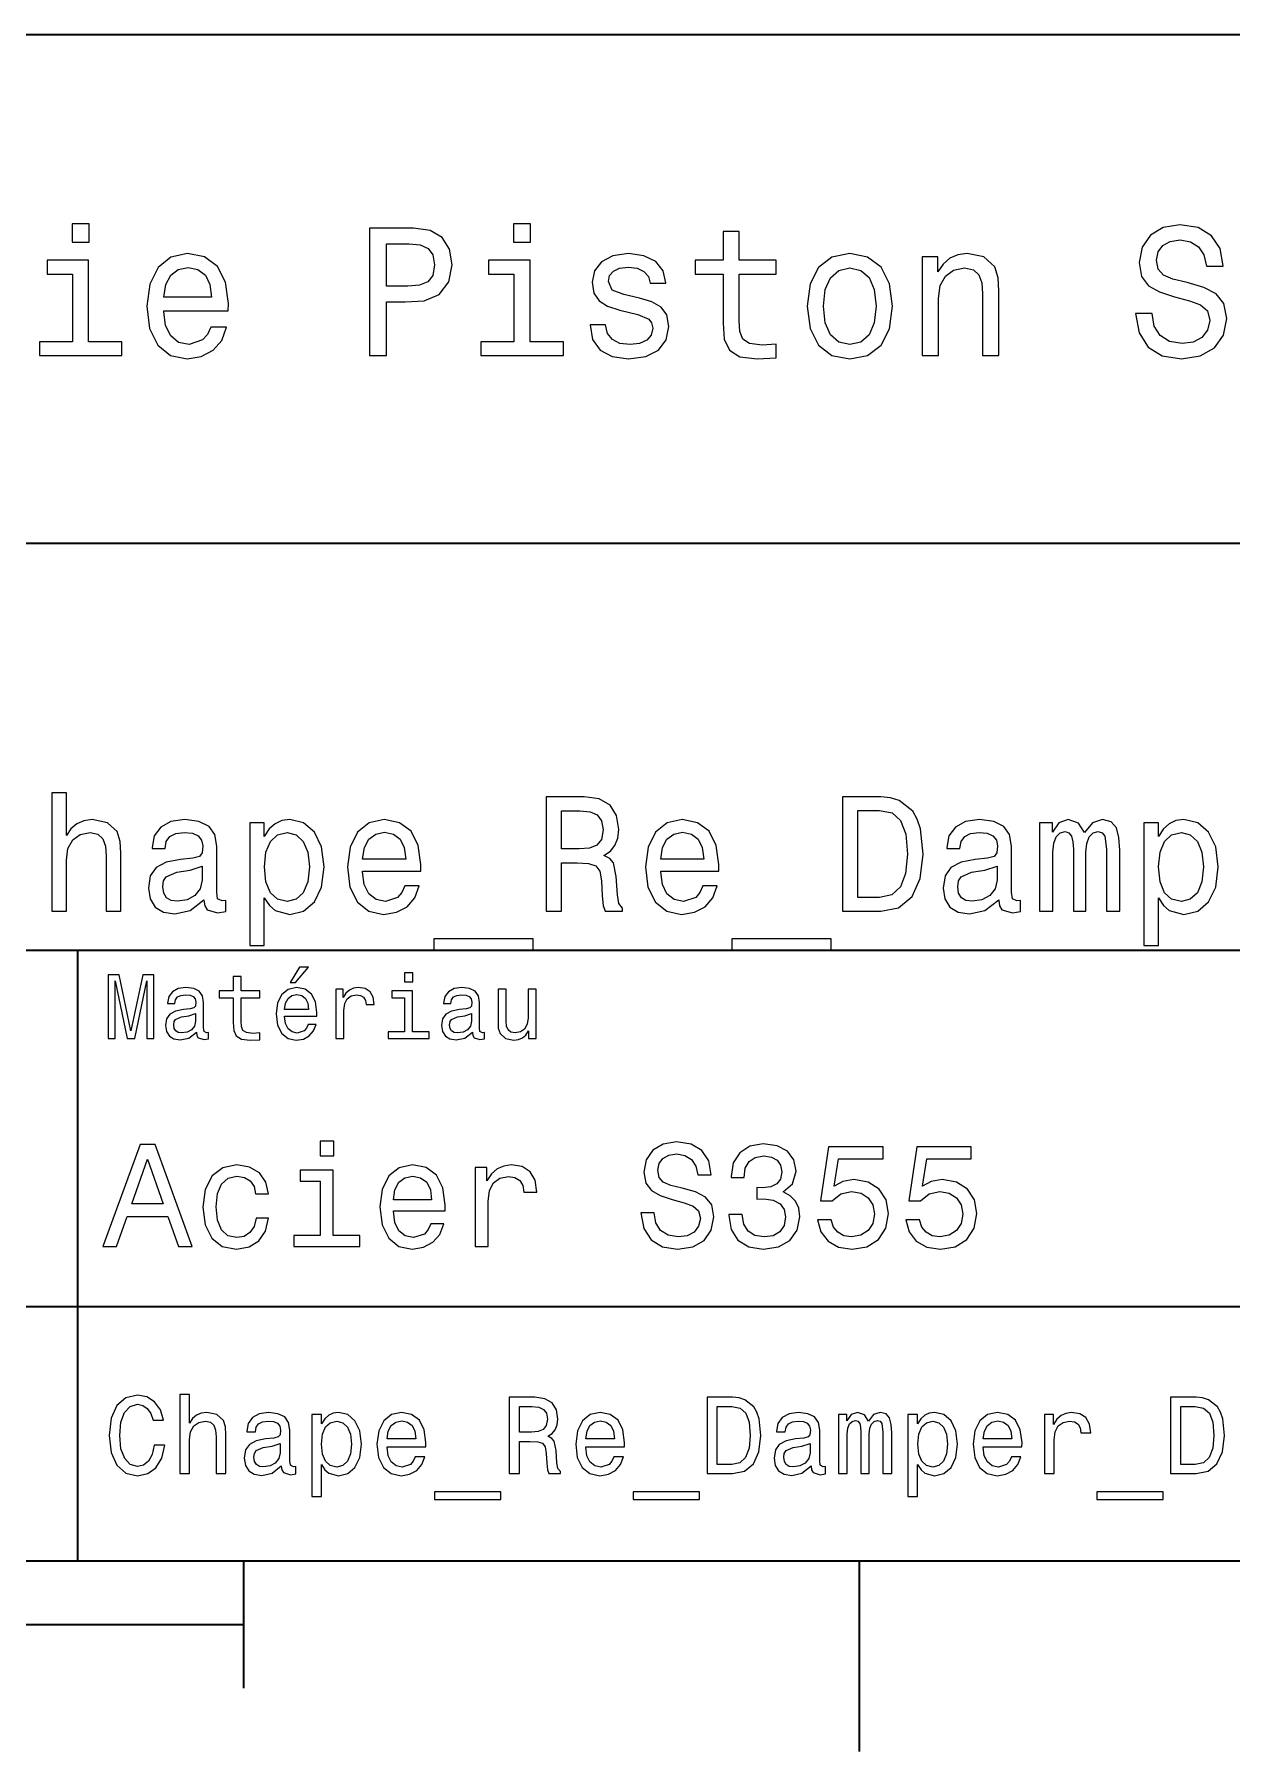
# Model space of a CAD drawing. Extents: x 0 to 297, y 0 to 210.
# Drawn here: x 190.3 to 237.3, y 2.5 to 70 of the extents above; entities that cross this region are included whole.
import ezdxf

# ---------------------------------------------------------------- set-up
doc = ezdxf.new("R2010")
doc.units = 0

msp = doc.modelspace()

# ---------------------------------------------------------------- linework, layer by layer
at = {"color": 7, "lineweight": 35}
for p, q in [((97, 70), (287, 70)), ((162, 50), (287, 50)), ((162, 34), (287, 34)), ((162, 20), (287, 20)), ((10, 10), (287, 10)), ((97, 10), (287, 10)), ((98.5, 7.5), (198.5, 7.5))]:
    msp.add_line(p, q, dxfattribs=at)
at = {"color": 7, "lineweight": 35, "ltscale": 0.35}
msp.add_line((192, 20), (192, 34), dxfattribs=at)
at = {"color": 7, "lineweight": 35, "ltscale": 0.25}
msp.add_line((192, 10), (192, 20), dxfattribs=at)
at = {"color": 7, "lineweight": 35, "ltscale": 0.125}
msp.add_line((198.5, 10), (198.5, 5), dxfattribs=at)
at = {"color": 7, "lineweight": 35, "ltscale": 0.1875}
msp.add_line((222.699997, 10), (222.699997, 2.5), dxfattribs=at)
at = {"color": 7, "lineweight": 13}
for points in [[(192.439484, 62.554031), (191.769455, 62.554031), (191.769455, 61.833572), (192.439484, 61.833572)], [(203.462524, 57.381123), (204.125351, 57.381123), (204.125351, 59.492073), (204.860229, 59.492073), (205.602295, 59.528095), (206.193085, 59.780258), (206.574921, 60.270172), (206.704605, 60.940201), (206.603745, 61.559795), (206.315552, 62.013687), (205.840057, 62.287464), (205.191635, 62.381123), (203.462524, 62.381123)], [(209.788177, 62.554031), (209.118149, 62.554031), (209.118149, 61.833572), (209.788177, 61.833572)], [(217.353027, 60.579971), (217.353027, 58.64193), (217.396255, 58.015129), (217.597992, 57.582851), (218.001434, 57.330688), (218.685883, 57.244236), (219.43515, 57.280258), (219.43515, 57.827808), (218.887604, 57.78458), (218.390488, 57.842216), (218.123917, 58.022331), (218.008652, 58.324928), (217.98703, 58.75), (217.98703, 60.579971), (219.43515, 60.579971), (219.43515, 61.120316), (217.98703, 61.120316), (217.98703, 62.251438), (217.353027, 62.251438), (217.353027, 61.120316), (216.257935, 61.120316), (216.257935, 60.579971)], [(234.20462, 59.030979), (233.548996, 59.030979), (233.693085, 58.267288), (234.053314, 57.70533), (234.608078, 57.366714), (235.357361, 57.244236), (236.099426, 57.359509), (236.654175, 57.67651), (237.007202, 58.17363), (237.136902, 58.82925), (237.028824, 59.420029), (236.726227, 59.801872), (236.236313, 60.054031), (235.580704, 60.241352), (235.018738, 60.378242), (234.651306, 60.536743), (234.442368, 60.767288), (234.377533, 61.127522), (234.442368, 61.451729), (234.629684, 61.696686), (234.917877, 61.862389), (235.314133, 61.920029), (235.71759, 61.84798), (236.034592, 61.653458), (236.24353, 61.32925), (236.344391, 60.889767), (237, 60.889767), (237, 60.904179), (236.884735, 61.581409), (236.546112, 62.085732), (236.01297, 62.402737), (235.292511, 62.510807), (234.644104, 62.402737), (234.139771, 62.100143), (233.815567, 61.631844), (233.700287, 61.026657), (233.793961, 60.486309), (234.067734, 60.118874), (234.5, 59.873917), (235.09079, 59.6866), (235.674362, 59.520893), (236.113831, 59.362389), (236.380402, 59.131844), (236.47406, 58.757202), (236.387619, 58.375359), (236.164276, 58.087173), (235.825653, 57.907059), (235.386169, 57.849422), (234.896255, 57.928673), (234.521622, 58.159222), (234.283875, 58.533859)], [(205.01152, 61.76873), (205.443802, 61.725502), (205.760803, 61.588615), (205.94812, 61.336452), (206.01297, 60.940201), (205.940918, 60.522331), (205.746399, 60.270172), (205.414978, 60.140488), (204.96109, 60.104465), (204.125351, 60.104465), (204.125351, 61.76873)], [(192.417862, 57.914265), (192.417862, 61.120316), (190.789627, 61.120316), (190.789627, 60.579971), (191.783859, 60.579971), (191.783859, 57.914265), (190.48703, 57.914265), (190.48703, 57.381123), (193.729111, 57.381123), (193.729111, 57.914265)], [(195.37175, 59.131844), (197.907776, 59.131844), (197.914978, 59.427231), (197.799713, 60.255764), (197.482712, 60.875359), (196.978378, 61.25), (196.30835, 61.386887), (195.65274, 61.242794), (195.148407, 60.839336), (194.824203, 60.183716), (194.708923, 59.319164), (194.817001, 58.432995), (195.141205, 57.78458), (195.638321, 57.381123), (196.286743, 57.244236), (196.848694, 57.337894), (197.309799, 57.582851), (197.648407, 57.971901), (197.842941, 58.490631), (197.216141, 58.490631), (197.086456, 58.20245), (196.899139, 57.986309), (196.365997, 57.8134), (195.955322, 57.892651), (195.645538, 58.14481), (195.443802, 58.555473), (195.37175, 59.110229)], [(195.37175, 59.664986), (195.451004, 60.162102), (195.645538, 60.529537), (195.940918, 60.75288), (196.329971, 60.83213), (196.711807, 60.75288), (197.007202, 60.529537), (197.187317, 60.162102), (197.252167, 59.664986)], [(209.766571, 57.914265), (209.766571, 61.120316), (208.138321, 61.120316), (208.138321, 60.579971), (209.132568, 60.579971), (209.132568, 57.914265), (207.835724, 57.914265), (207.835724, 57.381123), (211.077805, 57.381123), (211.077805, 57.914265)], [(214.060516, 59.636166), (213.44812, 59.780258), (212.994232, 59.945965), (212.842941, 60.28458), (212.886169, 60.522331), (213.03746, 60.695244), (213.282425, 60.803314), (213.635437, 60.846542), (213.97406, 60.803314), (214.240631, 60.67363), (214.413544, 60.479107), (214.485596, 60.219738), (215.105194, 60.219738), (215.105194, 60.23415), (214.997116, 60.70245), (214.701721, 61.069885), (214.240631, 61.30043), (213.635437, 61.386887), (213.023056, 61.30043), (212.57637, 61.062679), (212.29538, 60.709652), (212.208939, 60.262966), (212.273773, 59.830688), (212.475494, 59.528095), (212.806915, 59.311958), (213.289627, 59.16066), (213.995682, 58.987751), (214.427948, 58.807636), (214.543228, 58.663544), (214.586456, 58.447407), (214.521606, 58.180836), (214.348694, 57.979107), (214.067719, 57.849422), (213.693085, 57.806194), (213.296829, 57.849422), (213.008636, 58.000721), (212.814117, 58.245674), (212.734863, 58.584293), (212.122482, 58.584293), (212.223343, 58.007923), (212.518738, 57.590057), (212.98703, 57.337894), (213.635437, 57.244236), (214.312683, 57.337894), (214.809799, 57.590057), (215.112396, 57.993515), (215.220459, 58.519451), (215.141205, 58.973343), (214.917862, 59.283138), (214.55043, 59.484871)], [(220.65274, 59.311958), (220.768005, 58.432995), (221.099426, 57.78458), (221.625366, 57.381123), (222.331421, 57.244236), (223.030258, 57.381123), (223.556198, 57.777374), (223.887604, 58.425793), (224.010086, 59.311958), (223.887604, 60.190922), (223.556198, 60.846542), (223.030258, 61.242794), (222.331421, 61.386887), (221.625366, 61.242794), (221.099426, 60.839336), (220.768005, 60.190922)], [(221.301147, 59.319164), (221.365997, 59.967579), (221.567719, 60.435879), (221.891937, 60.72406), (222.331421, 60.824928), (222.763687, 60.72406), (223.087891, 60.443081), (223.289627, 59.967579), (223.361679, 59.319164), (223.289627, 58.663544), (223.087891, 58.188038), (222.763687, 57.899853), (222.331421, 57.806194), (221.891937, 57.899853), (221.567719, 58.188038), (221.365997, 58.663544)], [(225.177246, 57.381123), (225.811249, 57.381123), (225.811249, 59.614552), (225.876083, 60.12608), (226.085022, 60.500717), (226.409225, 60.731266), (226.841507, 60.817722), (227.187317, 60.745674), (227.403458, 60.551151), (227.511536, 60.226944), (227.547546, 59.794666), (227.547546, 57.381123), (228.181564, 57.381123), (228.181564, 59.924351), (228.15274, 60.435879), (228.023056, 60.86095), (227.597992, 61.25), (226.935165, 61.386887), (226.567719, 61.336452), (226.257935, 61.199566), (225.991364, 60.969017), (225.782425, 60.659222), (225.782425, 61.25), (225.177246, 61.25)], [(190.978394, 35.530258), (191.548996, 35.530258), (191.548996, 37.540344), (191.607361, 38.000721), (191.795395, 38.337894), (192.087189, 38.545387), (192.476227, 38.623199), (192.787476, 38.558357), (192.981995, 38.383286), (193.079254, 38.091499), (193.111679, 37.70245), (193.111679, 35.530258), (193.682281, 35.530258), (193.682281, 37.819164), (193.656342, 38.279537), (193.539627, 38.662102), (193.157074, 39.012245), (192.560532, 39.135445), (192.236313, 39.090057), (191.957504, 38.966858), (191.724075, 38.772331), (191.548996, 38.506485), (191.548996, 40.185879), (190.978394, 40.185879)], [(210.391937, 35.530258), (210.994965, 35.530258), (210.994965, 37.430115), (211.610962, 37.430115), (212.06485, 37.41066), (212.350159, 37.319885), (212.505768, 37.105907), (212.570618, 36.723343), (212.603027, 36.139767), (212.641937, 35.757202), (212.719742, 35.530258), (213.400589, 35.530258), (213.400589, 35.653458), (213.25145, 35.835014), (213.19957, 36.172188), (213.15419, 36.898415), (213.043961, 37.4366), (212.894821, 37.605186), (212.661392, 37.728386), (212.920761, 37.890488), (213.10231, 38.117435), (213.219025, 38.402737), (213.257935, 38.746395), (213.167145, 39.291065), (212.907791, 39.699566), (212.479828, 39.945965), (211.896255, 40.030258), (210.391937, 40.030258)], [(223.541794, 40.030258), (222.043945, 40.030258), (222.043945, 35.530258), (223.541794, 35.530258), (224.248566, 35.672909), (224.773773, 36.107349), (225.097992, 36.814121), (225.214706, 37.780258), (225.110962, 38.76585), (224.981277, 39.1549), (224.799713, 39.466137), (224.274506, 39.887608), (223.930847, 39.991352)], [(211.727676, 39.479107), (212.123199, 39.440201), (212.402023, 39.317001), (212.577087, 39.090057), (212.635452, 38.733429), (212.570618, 38.357346), (212.395538, 38.130402), (212.097275, 38.013687), (211.688766, 37.981266), (210.994965, 37.981266), (210.994965, 39.479107)], [(223.496399, 39.492073), (223.989197, 39.394814), (224.32637, 39.096542), (224.527374, 38.564842), (224.592224, 37.780258), (224.520905, 37.021614), (224.319885, 36.489914), (223.976227, 36.172188), (223.496399, 36.068443), (222.646973, 36.068443), (222.646973, 39.492073)], [(196.950287, 35.98415), (196.950287, 35.964695), (196.982712, 35.744236), (197.079971, 35.588615), (197.48848, 35.465416), (197.806198, 35.517288), (197.806198, 35.958214), (197.670029, 35.938759), (197.48848, 36.023052), (197.456055, 36.282421), (197.456055, 38.085014), (197.37825, 38.545387), (197.151306, 38.869595), (196.755768, 39.064121), (196.198135, 39.135445), (195.653458, 39.057636), (195.25145, 38.837173), (194.998566, 38.493515), (194.914276, 38.039623), (194.914276, 38.000721), (195.426514, 38.000721), (195.471909, 38.273052), (195.614563, 38.467579), (195.847992, 38.584293), (196.17868, 38.629681), (196.496399, 38.59726), (196.723343, 38.5), (196.859512, 38.331409), (196.904907, 38.09798), (196.878967, 37.825645), (196.775223, 37.68948), (196.515854, 37.624638), (196.029541, 37.572765), (195.471909, 37.456051), (195.07637, 37.248558), (194.842941, 36.924351), (194.771622, 36.444523), (194.836456, 36.016571), (195.037476, 35.698845), (195.361679, 35.497837), (195.809082, 35.426514), (196.412109, 35.562679)], [(199.323486, 38.474064), (199.323486, 39.012245), (198.752884, 39.012245), (198.752884, 34.181557), (199.323486, 34.181557), (199.323486, 36.061958), (199.524506, 35.757202), (199.75145, 35.556194), (200.322052, 35.407059), (200.866714, 35.530258), (201.294678, 35.899857), (201.573486, 36.483429), (201.677246, 37.274494), (201.573486, 38.059078), (201.294678, 38.642651), (200.866714, 39.005764), (200.322052, 39.135445), (200.010818, 39.096542), (199.744965, 38.973343), (199.518021, 38.76585)], [(200.224792, 35.919308), (199.842224, 36.003601), (199.5634, 36.262966), (199.388336, 36.684437), (199.329971, 37.274494), (199.388336, 37.858067), (199.5634, 38.279537), (199.842224, 38.532421), (200.224792, 38.623199), (200.574936, 38.532421), (200.85376, 38.273052), (201.028824, 37.851585), (201.093658, 37.274494), (201.028824, 36.690922), (200.85376, 36.262966), (200.574936, 36.003601)], [(203.188049, 37.105907), (205.470459, 37.105907), (205.476959, 37.371758), (205.373199, 38.117435), (205.087906, 38.675072), (204.634018, 39.012245), (204.030991, 39.135445), (203.440933, 39.005764), (202.98703, 38.642651), (202.695251, 38.052593), (202.591507, 37.274494), (202.688766, 36.476944), (202.98056, 35.893372), (203.427963, 35.530258), (204.011536, 35.407059), (204.517303, 35.491352), (204.932281, 35.711815), (205.23703, 36.061958), (205.412109, 36.528816), (204.847992, 36.528816), (204.731277, 36.269451), (204.562683, 36.074928), (204.082855, 35.919308), (203.713257, 35.990631), (203.434448, 36.217579), (203.252884, 36.587173), (203.188049, 37.086452)], [(203.188049, 37.585735), (203.259369, 38.033138), (203.434448, 38.363831), (203.700287, 38.564842), (204.050446, 38.636166), (204.394104, 38.564842), (204.659943, 38.363831), (204.822052, 38.033138), (204.880402, 37.585735)], [(214.898422, 37.105907), (217.180847, 37.105907), (217.187317, 37.371758), (217.083588, 38.117435), (216.798279, 38.675072), (216.344391, 39.012245), (215.741364, 39.135445), (215.151306, 39.005764), (214.697418, 38.642651), (214.405624, 38.052593), (214.30188, 37.274494), (214.399139, 36.476944), (214.690933, 35.893372), (215.138336, 35.530258), (215.721909, 35.407059), (216.227676, 35.491352), (216.642654, 35.711815), (216.947418, 36.061958), (217.122482, 36.528816), (216.558365, 36.528816), (216.44165, 36.269451), (216.273056, 36.074928), (215.793228, 35.919308), (215.423645, 35.990631), (215.144821, 36.217579), (214.963257, 36.587173), (214.898422, 37.086452)], [(214.898422, 37.585735), (214.969742, 38.033138), (215.144821, 38.363831), (215.410675, 38.564842), (215.760818, 38.636166), (216.104477, 38.564842), (216.370331, 38.363831), (216.532425, 38.033138), (216.59079, 37.585735)], [(228.177963, 35.98415), (228.177963, 35.964695), (228.210373, 35.744236), (228.307648, 35.588615), (228.716141, 35.465416), (229.033875, 35.517288), (229.033875, 35.958214), (228.897705, 35.938759), (228.716141, 36.023052), (228.683716, 36.282421), (228.683716, 38.085014), (228.605911, 38.545387), (228.378967, 38.869595), (227.983429, 39.064121), (227.425797, 39.135445), (226.881134, 39.057636), (226.479111, 38.837173), (226.226227, 38.493515), (226.141937, 38.039623), (226.141937, 38.000721), (226.654175, 38.000721), (226.69957, 38.273052), (226.842224, 38.467579), (227.075653, 38.584293), (227.406342, 38.629681), (227.72406, 38.59726), (227.951019, 38.5), (228.087189, 38.331409), (228.132568, 38.09798), (228.106628, 37.825645), (228.002884, 37.68948), (227.743515, 37.624638), (227.257202, 37.572765), (226.69957, 37.456051), (226.304047, 37.248558), (226.070618, 36.924351), (225.999283, 36.444523), (226.064117, 36.016571), (226.265137, 35.698845), (226.58934, 35.497837), (227.036743, 35.426514), (227.639771, 35.562679)], [(229.786026, 35.530258), (230.311249, 35.530258), (230.311249, 37.858067), (230.343658, 38.208214), (230.440918, 38.461094), (230.590057, 38.610229), (230.784576, 38.668587), (230.940201, 38.616714), (231.043945, 38.48703), (231.095825, 38.266571), (231.11528, 37.974781), (231.11528, 35.530258), (231.608078, 35.530258), (231.608078, 37.858067), (231.640488, 38.201729), (231.737762, 38.454609), (231.893372, 38.610229), (232.087891, 38.668587), (232.243515, 38.616714), (232.34726, 38.48703), (232.412109, 37.974781), (232.412109, 35.530258), (232.937317, 35.530258), (232.937317, 37.935879), (232.904907, 38.435158), (232.801147, 38.817722), (232.593658, 39.051151), (232.256485, 39.135445), (231.860962, 39.005764), (231.556198, 38.629681), (231.316284, 38.999279), (230.914276, 39.135445), (230.544678, 39.005764), (230.291794, 38.642651), (230.291794, 39.012245), (229.786026, 39.012245)], [(234.45462, 38.474064), (234.45462, 39.012245), (233.884003, 39.012245), (233.884003, 34.181557), (234.45462, 34.181557), (234.45462, 36.061958), (234.655624, 35.757202), (234.882568, 35.556194), (235.453171, 35.407059), (235.997833, 35.530258), (236.425797, 35.899857), (236.70462, 36.483429), (236.808365, 37.274494), (236.70462, 38.059078), (236.425797, 38.642651), (235.997833, 39.005764), (235.453171, 39.135445), (235.141937, 39.096542), (234.876083, 38.973343), (234.649139, 38.76585)], [(235.355911, 35.919308), (234.973343, 36.003601), (234.694519, 36.262966), (234.519455, 36.684437), (234.46109, 37.274494), (234.519455, 37.858067), (234.694519, 38.279537), (234.973343, 38.532421), (235.355911, 38.623199), (235.706055, 38.532421), (235.984879, 38.273052), (236.159943, 37.851585), (236.224792, 37.274494), (236.159943, 36.690922), (235.984879, 36.262966), (235.706055, 36.003601)], [(196.885452, 36.749279), (196.807648, 36.412102), (196.600143, 36.152737), (196.28891, 35.98415), (195.906342, 35.925793), (195.659943, 35.958214), (195.484879, 36.061958), (195.374649, 36.243515), (195.342224, 36.496395), (195.368164, 36.723343), (195.471909, 36.885445), (195.886887, 37.067001), (196.412109, 37.14481), (196.885452, 37.30043)], [(228.113113, 36.749279), (228.035309, 36.412102), (227.82782, 36.152737), (227.516571, 35.98415), (227.134003, 35.925793), (226.887604, 35.958214), (226.71254, 36.061958), (226.60231, 36.243515), (226.569885, 36.496395), (226.595825, 36.723343), (226.69957, 36.885445), (227.114563, 37.067001), (227.639771, 37.14481), (228.113113, 37.30043)], [(205.982712, 34.453888), (205.982712, 34), (209.886169, 34), (209.886169, 34.453888)], [(217.693085, 34.453888), (217.693085, 34), (221.596542, 34), (221.596542, 34.453888)], [(200.341492, 32.728386), (200.554031, 32.728386), (201.054749, 33.340778), (200.701736, 33.340778)], [(205.161377, 33.117435), (204.82637, 33.117435), (204.82637, 32.757202), (205.161377, 32.757202)], [(193.183716, 30.530979), (193.46109, 30.530979), (193.46109, 32.80043), (193.929398, 30.530979), (194.239197, 30.530979), (194.703888, 32.80043), (194.703888, 30.530979), (194.984863, 30.530979), (194.984863, 33.030979), (194.545395, 33.030979), (194.08429, 30.826368), (193.626801, 33.030979), (193.183716, 33.030979)], [(196.656342, 30.78314), (196.656342, 30.772333), (196.674347, 30.649855), (196.728394, 30.5634), (196.955338, 30.494957), (197.131851, 30.523775), (197.131851, 30.768732), (197.056198, 30.757925), (196.955338, 30.804754), (196.937317, 30.948847), (196.937317, 31.950287), (196.894089, 32.206051), (196.768005, 32.386166), (196.548264, 32.494236), (196.23848, 32.533859), (195.935883, 32.490635), (195.71254, 32.368156), (195.572052, 32.177231), (195.525223, 31.925072), (195.525223, 31.903458), (195.809799, 31.903458), (195.835022, 32.054756), (195.914261, 32.162823), (196.043945, 32.227665), (196.227661, 32.25288), (196.404175, 32.234871), (196.530258, 32.180836), (196.605911, 32.087173), (196.631119, 31.957493), (196.616714, 31.806194), (196.559082, 31.730547), (196.414978, 31.694523), (196.144806, 31.665705), (195.835022, 31.600864), (195.61528, 31.48559), (195.485596, 31.305475), (195.445969, 31.038904), (195.481995, 30.801151), (195.593658, 30.62464), (195.773773, 30.512968), (196.022339, 30.473343), (196.357346, 30.54899)], [(198.100861, 32.130402), (198.100861, 31.161383), (198.122482, 30.847982), (198.223343, 30.631844), (198.425079, 30.505762), (198.767288, 30.462536), (199.141937, 30.480547), (199.141937, 30.754322), (198.868149, 30.732708), (198.619598, 30.761526), (198.486313, 30.851583), (198.42868, 31.002882), (198.417862, 31.215418), (198.417862, 32.130402), (199.141937, 32.130402), (199.141937, 32.400574), (198.417862, 32.400574), (198.417862, 32.966137), (198.100861, 32.966137), (198.100861, 32.400574), (197.553314, 32.400574), (197.553314, 32.130402)], [(200.121765, 31.40634), (201.389771, 31.40634), (201.393372, 31.554033), (201.335739, 31.9683), (201.177231, 32.278099), (200.925079, 32.465416), (200.590057, 32.533859), (200.262253, 32.461815), (200.010086, 32.260086), (199.847977, 31.932276), (199.790344, 31.5), (199.844376, 31.056915), (200.006485, 30.732708), (200.255051, 30.530979), (200.579254, 30.462536), (200.860229, 30.509365), (201.090775, 30.631844), (201.260086, 30.826368), (201.357346, 31.085733), (201.043945, 31.085733), (200.979111, 30.941643), (200.885452, 30.833572), (200.618881, 30.747118), (200.413544, 30.786743), (200.258652, 30.912823), (200.157776, 31.118155), (200.121765, 31.395533)], [(202.131851, 30.530979), (202.448853, 30.530979), (202.448853, 31.636887), (202.481262, 31.903458), (202.578537, 32.094379), (202.73703, 32.209652), (202.94957, 32.249279), (203.108063, 32.224064), (203.226944, 32.152016), (203.298996, 32.029537), (203.324203, 31.863832), (203.644806, 31.863832), (203.601593, 32.155621), (203.482712, 32.364552), (203.284576, 32.490635), (203.014404, 32.533859), (202.830688, 32.505043), (202.672195, 32.432995), (202.531708, 32.310516), (202.420029, 32.144814), (202.420029, 32.465416), (202.131851, 32.465416)], [(205.150574, 30.79755), (205.150574, 32.400574), (204.336456, 32.400574), (204.336456, 32.130402), (204.833572, 32.130402), (204.833572, 30.79755), (204.185165, 30.79755), (204.185165, 30.530979), (205.806198, 30.530979), (205.806198, 30.79755)], [(207.499283, 30.78314), (207.499283, 30.772333), (207.517288, 30.649855), (207.57132, 30.5634), (207.798264, 30.494957), (207.974777, 30.523775), (207.974777, 30.768732), (207.899139, 30.757925), (207.798264, 30.804754), (207.780258, 30.948847), (207.780258, 31.950287), (207.73703, 32.206051), (207.610947, 32.386166), (207.391205, 32.494236), (207.081406, 32.533859), (206.778824, 32.490635), (206.555481, 32.368156), (206.414978, 32.177231), (206.368149, 31.925072), (206.368149, 31.903458), (206.65274, 31.903458), (206.677948, 32.054756), (206.757202, 32.162823), (206.886887, 32.227665), (207.070602, 32.25288), (207.247116, 32.234871), (207.373199, 32.180836), (207.448853, 32.087173), (207.47406, 31.957493), (207.459656, 31.806194), (207.402023, 31.730547), (207.257919, 31.694523), (206.987747, 31.665705), (206.677948, 31.600864), (206.458206, 31.48559), (206.328537, 31.305475), (206.28891, 31.038904), (206.324921, 30.801151), (206.4366, 30.62464), (206.616714, 30.512968), (206.86528, 30.473343), (207.200287, 30.54899)], [(210.010086, 32.465416), (209.693085, 32.465416), (209.693085, 31.348703), (209.657059, 31.089336), (209.552597, 30.902016), (209.390488, 30.786743), (209.177948, 30.750719), (209.008636, 30.779539), (208.900574, 30.865993), (208.83934, 31.013687), (208.824921, 31.222622), (208.824921, 32.465416), (208.507919, 32.465416), (208.507919, 31.193804), (208.518738, 30.93804), (208.587173, 30.725504), (208.796112, 30.530979), (209.131119, 30.462536), (209.311234, 30.487751), (209.466141, 30.552593), (209.599426, 30.664265), (209.707489, 30.826368), (209.707489, 30.530979), (210.010086, 30.530979)], [(200.121765, 31.672911), (200.161377, 31.921469), (200.258652, 32.105186), (200.406342, 32.216858), (200.600861, 32.256485), (200.791794, 32.216858), (200.939484, 32.105186), (201.029541, 31.921469), (201.061966, 31.672911)], [(196.620316, 31.208212), (196.577087, 31.020893), (196.461823, 30.876801), (196.28891, 30.78314), (196.07637, 30.750719), (195.939484, 30.768732), (195.842224, 30.826368), (195.780975, 30.927233), (195.76297, 31.067722), (195.777374, 31.193804), (195.835022, 31.283861), (196.065567, 31.384726), (196.357346, 31.427954), (196.620316, 31.514408)], [(207.463257, 31.208212), (207.420029, 31.020893), (207.304749, 30.876801), (207.131851, 30.78314), (206.919312, 30.750719), (206.782425, 30.768732), (206.68515, 30.826368), (206.623917, 30.927233), (206.605911, 31.067722), (206.620316, 31.193804), (206.677948, 31.283861), (206.908508, 31.384726), (207.200287, 31.427954), (207.463257, 31.514408)], [(192.982712, 22.360231), (193.51297, 22.360231), (193.933716, 23.536024), (195.530258, 23.536024), (195.951004, 22.360231), (196.492798, 22.360231), (195.028824, 26.365995), (194.440918, 26.365995)], [(202.048996, 26.49856), (201.51297, 26.49856), (201.51297, 25.922192), (202.048996, 25.922192)], [(214.642654, 23.680117), (214.118149, 23.680117), (214.233429, 23.069164), (214.521606, 22.619596), (214.965424, 22.348703), (215.564835, 22.250721), (216.158508, 22.342941), (216.60231, 22.596542), (216.88472, 22.994238), (216.988464, 23.518732), (216.902023, 23.991356), (216.659943, 24.296831), (216.268005, 24.49856), (215.743515, 24.648417), (215.293945, 24.757925), (215, 24.884727), (214.832855, 25.069164), (214.780975, 25.357349), (214.832855, 25.616714), (214.982712, 25.812681), (215.213257, 25.945246), (215.530258, 25.991356), (215.853027, 25.933718), (216.106628, 25.778099), (216.273773, 25.518732), (216.354462, 25.167149), (216.878967, 25.167149), (216.878967, 25.178675), (216.786743, 25.720463), (216.515854, 26.12392), (216.08934, 26.377522), (215.51297, 26.463978), (214.994232, 26.377522), (214.590775, 26.135448), (214.331406, 25.760807), (214.239197, 25.276657), (214.314117, 24.844381), (214.533142, 24.550434), (214.878967, 24.354467), (215.351593, 24.204613), (215.818451, 24.072046), (216.170029, 23.945246), (216.383286, 23.760807), (216.458206, 23.461096), (216.389053, 23.155621), (216.210373, 22.925074), (215.939484, 22.780981), (215.587891, 22.734871), (215.195969, 22.798271), (214.896255, 22.98271), (214.706055, 23.282421)], [(217.570602, 23.616716), (217.570602, 23.57637), (217.662827, 23.023056), (217.933716, 22.60807), (218.360229, 22.342941), (218.925079, 22.244957), (219.52449, 22.342941), (219.97406, 22.596542), (220.262253, 23), (220.365997, 23.518732), (220.319885, 23.858791), (220.193085, 24.135448), (219.985596, 24.348703), (219.708939, 24.504324), (220.083572, 24.815563), (220.216141, 25.311239), (220.129684, 25.760807), (219.881836, 26.100864), (219.478378, 26.314121), (218.925079, 26.38905), (218.406342, 26.296831), (218.008636, 26.043228), (217.749283, 25.639771), (217.662827, 25.103746), (217.662827, 25.063402), (218.175797, 25.063402), (218.221893, 25.432278), (218.371765, 25.697407), (218.613831, 25.858791), (218.953888, 25.916428), (219.253601, 25.870317), (219.472626, 25.749281), (219.605194, 25.553314), (219.657059, 25.288185), (219.605194, 25.005764), (219.466858, 24.815563), (219.224777, 24.700289), (218.896255, 24.665707), (218.671463, 24.671471), (218.671463, 24.216139), (218.953888, 24.227667), (219.317001, 24.175793), (219.587891, 24.037464), (219.749283, 23.812681), (219.806915, 23.518732), (219.743515, 23.184439), (219.57637, 22.9366), (219.311234, 22.780981), (218.959656, 22.729107), (218.596542, 22.786745), (218.331406, 22.959656), (218.164261, 23.236313), (218.100861, 23.616716)], [(194.118149, 24.025938), (194.734863, 25.789627), (195.351578, 24.025938)], [(221.0634, 23.40346), (221.190201, 22.930836), (221.472626, 22.56196), (221.887604, 22.331413), (222.417862, 22.244957), (223, 22.348703), (223.455322, 22.631124), (223.743515, 23.080692), (223.853027, 23.657061), (223.755035, 24.193085), (223.478378, 24.613834), (223.046112, 24.884727), (222.48703, 24.98271), (222.054749, 24.913546), (221.720459, 24.723343), (221.881836, 25.801153), (223.634003, 25.801153), (223.634003, 26.273777), (221.495682, 26.273777), (221.17868, 24.152739), (221.639771, 24.152739), (221.97406, 24.423632), (222.400574, 24.521614), (222.769455, 24.458214), (223.051865, 24.273777), (223.230545, 23.991356), (223.293945, 23.628242), (223.230545, 23.265131), (223.046112, 22.98271), (222.763687, 22.804035), (222.400574, 22.740635), (222.095093, 22.780981), (221.858795, 22.913546), (221.685883, 23.121038), (221.599426, 23.40346)], [(224.533142, 23.40346), (224.659943, 22.930836), (224.942352, 22.56196), (225.357346, 22.331413), (225.887604, 22.244957), (226.469742, 22.348703), (226.925064, 22.631124), (227.213257, 23.080692), (227.322769, 23.657061), (227.224777, 24.193085), (226.94812, 24.613834), (226.515839, 24.884727), (225.956772, 24.98271), (225.52449, 24.913546), (225.190201, 24.723343), (225.351578, 25.801153), (227.103745, 25.801153), (227.103745, 26.273777), (224.965424, 26.273777), (224.648407, 24.152739), (225.109512, 24.152739), (225.443802, 24.423632), (225.870316, 24.521614), (226.239197, 24.458214), (226.521606, 24.273777), (226.700287, 23.991356), (226.763687, 23.628242), (226.700287, 23.265131), (226.515839, 22.98271), (226.233429, 22.804035), (225.870316, 22.740635), (225.564835, 22.780981), (225.328522, 22.913546), (225.155609, 23.121038), (225.069153, 23.40346)], [(198.982712, 24.429396), (199.484146, 24.429396), (199.380402, 24.890491), (199.132568, 25.253603), (198.746399, 25.478386), (198.244949, 25.564842), (197.69165, 25.449568), (197.270889, 25.126802), (197.005768, 24.602306), (196.913544, 23.899136), (197, 23.201731), (197.259369, 22.682999), (197.668594, 22.360231), (198.227661, 22.250721), (198.723343, 22.337177), (199.109512, 22.579252), (199.374634, 22.959656), (199.489914, 23.46686), (199.005768, 23.46686), (198.919312, 23.144093), (198.757919, 22.902018), (198.527374, 22.752163), (198.244949, 22.706053), (197.893372, 22.780981), (197.639771, 23.011528), (197.484146, 23.386168), (197.432281, 23.916428), (197.484146, 24.43516), (197.645538, 24.809799), (197.904892, 25.040346), (198.244949, 25.121038), (198.544662, 25.069164), (198.769455, 24.9366), (198.919312, 24.717581)], [(202.031708, 22.786745), (202.031708, 25.351585), (200.729111, 25.351585), (200.729111, 24.91931), (201.52449, 24.91931), (201.52449, 22.786745), (200.48703, 22.786745), (200.48703, 22.360231), (203.080688, 22.360231), (203.080688, 22.786745)], [(204.394806, 23.760807), (206.42363, 23.760807), (206.429398, 23.99712), (206.337173, 24.659943), (206.083572, 25.155621), (205.680115, 25.455332), (205.144089, 25.564842), (204.619598, 25.449568), (204.216141, 25.126802), (203.956772, 24.602306), (203.864548, 23.910664), (203.951004, 23.201731), (204.210373, 22.682999), (204.608063, 22.360231), (205.126801, 22.250721), (205.57637, 22.325649), (205.945251, 22.521614), (206.216141, 22.832853), (206.371765, 23.247839), (205.870316, 23.247839), (205.766571, 23.017292), (205.616714, 22.844381), (205.190201, 22.706053), (204.861664, 22.769453), (204.613831, 22.971182), (204.452454, 23.299713), (204.394806, 23.743517)], [(204.394806, 24.187321), (204.458206, 24.585014), (204.613831, 24.878963), (204.850143, 25.057638), (205.161377, 25.121038), (205.466858, 25.057638), (205.703171, 24.878963), (205.84726, 24.585014), (205.899139, 24.187321)], [(207.610947, 22.360231), (208.118149, 22.360231), (208.118149, 24.129684), (208.170029, 24.556196), (208.325653, 24.861671), (208.579254, 25.04611), (208.919312, 25.10951), (209.172913, 25.069164), (209.363113, 24.953892), (209.478394, 24.757925), (209.518738, 24.492796), (210.031708, 24.492796), (209.96254, 24.959656), (209.772339, 25.293949), (209.455338, 25.495678), (209.023056, 25.564842), (208.729111, 25.518732), (208.47551, 25.40346), (208.250717, 25.207493), (208.072052, 24.942364), (208.072052, 25.455332), (207.610947, 25.455332)], [(195.001434, 14.543948), (194.914978, 14.180836), (194.772339, 13.92147), (194.573486, 13.761528), (194.340057, 13.709655), (194.059082, 13.787464), (193.838623, 14.020894), (193.691635, 14.401298), (193.644089, 14.928675), (193.691635, 15.45173), (193.83429, 15.836456), (194.054749, 16.069885), (194.340057, 16.152018), (194.547546, 16.108789), (194.724777, 15.987753), (194.863113, 15.793228), (194.958206, 15.525217), (195.368881, 15.525217), (195.239197, 15.93588), (195.014404, 16.247118), (194.707489, 16.441643), (194.340057, 16.510807), (193.881851, 16.402739), (193.531708, 16.100145), (193.306915, 15.603026), (193.229111, 14.928675), (193.306915, 14.254323), (193.531708, 13.757205), (193.881851, 13.450289), (194.340057, 13.346542), (194.742081, 13.428675), (195.066284, 13.657782), (195.295395, 14.033862), (195.416428, 14.543948)], [(196.008652, 13.428675), (196.389053, 13.428675), (196.389053, 14.768732), (196.427948, 15.075649), (196.553314, 15.300432), (196.747833, 15.438761), (197.007202, 15.490635), (197.214691, 15.447407), (197.344376, 15.330692), (197.409225, 15.136168), (197.430832, 14.876801), (197.430832, 13.428675), (197.811234, 13.428675), (197.811234, 14.954612), (197.793945, 15.261528), (197.716141, 15.516571), (197.46109, 15.75), (197.0634, 15.832133), (196.84726, 15.801874), (196.661377, 15.719741), (196.505768, 15.590058), (196.389053, 15.412825), (196.389053, 16.532421), (196.008652, 16.532421)], [(208.951004, 13.428675), (209.353027, 13.428675), (209.353027, 14.695246), (209.763687, 14.695246), (210.066284, 14.682277), (210.256485, 14.621758), (210.360229, 14.479107), (210.403458, 14.224064), (210.425079, 13.835014), (210.451004, 13.579971), (210.502884, 13.428675), (210.956772, 13.428675), (210.956772, 13.510807), (210.857346, 13.631845), (210.822769, 13.856628), (210.792511, 14.340778), (210.719025, 14.699568), (210.619598, 14.81196), (210.463974, 14.894093), (210.636887, 15.002162), (210.757919, 15.153459), (210.835739, 15.34366), (210.861664, 15.572767), (210.801147, 15.93588), (210.628235, 16.208214), (210.342941, 16.372478), (209.953888, 16.428675), (208.951004, 16.428675)], [(217.717575, 16.428675), (216.719025, 16.428675), (216.719025, 13.428675), (217.717575, 13.428675), (218.188766, 13.523775), (218.53891, 13.813401), (218.755051, 14.284582), (218.832855, 14.928675), (218.763687, 15.585735), (218.677231, 15.845101), (218.556198, 16.052593), (218.206055, 16.333574), (217.976944, 16.402739)], [(235.933716, 16.428675), (234.935165, 16.428675), (234.935165, 13.428675), (235.933716, 13.428675), (236.404907, 13.523775), (236.755051, 13.813401), (236.971191, 14.284582), (237.048996, 14.928675), (236.979828, 15.585735), (236.893372, 15.845101), (236.772339, 16.052593), (236.422195, 16.333574), (236.193085, 16.402739)], [(199.989914, 13.731268), (199.989914, 13.7183), (200.011536, 13.571326), (200.07637, 13.46758), (200.348709, 13.385448), (200.560516, 13.42003), (200.560516, 13.713977), (200.469742, 13.701009), (200.348709, 13.757205), (200.327087, 13.930116), (200.327087, 15.131845), (200.275223, 15.438761), (200.123917, 15.6549), (199.860229, 15.784582), (199.48848, 15.832133), (199.125366, 15.78026), (198.857346, 15.633286), (198.688766, 15.404179), (198.632568, 15.101585), (198.632568, 15.075649), (198.97406, 15.075649), (199.004318, 15.257205), (199.099426, 15.386889), (199.255051, 15.464698), (199.47551, 15.494957), (199.687317, 15.473343), (199.838623, 15.408502), (199.929398, 15.29611), (199.959656, 15.140491), (199.942368, 14.958934), (199.873199, 14.868156), (199.700287, 14.824928), (199.376083, 14.790346), (199.004318, 14.712537), (198.740631, 14.574208), (198.585022, 14.358069), (198.53746, 14.038185), (198.580688, 13.752882), (198.714691, 13.541066), (198.930832, 13.407061), (199.229111, 13.35951), (199.631119, 13.450289)], [(201.572052, 15.391211), (201.572052, 15.75), (201.19165, 15.75), (201.19165, 12.529539), (201.572052, 12.529539), (201.572052, 13.783141), (201.706055, 13.579971), (201.857346, 13.445966), (202.237747, 13.346542), (202.600861, 13.428675), (202.886169, 13.675073), (203.072052, 14.064121), (203.141205, 14.591499), (203.072052, 15.114553), (202.886169, 15.503603), (202.600861, 15.745678), (202.237747, 15.832133), (202.030258, 15.806196), (201.853027, 15.724064), (201.701736, 15.585735)], [(204.148422, 14.479107), (205.670029, 14.479107), (205.674347, 14.656341), (205.605194, 15.153459), (205.414993, 15.525217), (205.112396, 15.75), (204.710373, 15.832133), (204.317001, 15.745678), (204.014404, 15.503603), (203.819885, 15.110231), (203.750717, 14.591499), (203.815567, 14.059798), (204.010086, 13.67075), (204.308365, 13.428675), (204.697403, 13.346542), (205.034576, 13.402739), (205.311234, 13.549712), (205.514404, 13.783141), (205.631119, 14.09438), (205.255051, 14.09438), (205.177231, 13.92147), (205.06485, 13.791787), (204.744965, 13.688041), (204.498566, 13.735591), (204.312683, 13.886888), (204.19165, 14.133286), (204.148422, 14.466139)], [(209.841492, 16.061239), (210.105194, 16.035303), (210.291061, 15.953171), (210.407776, 15.801874), (210.446686, 15.564121), (210.403458, 15.313401), (210.286743, 15.162104), (210.087891, 15.084294), (209.815567, 15.06268), (209.353027, 15.06268), (209.353027, 16.061239)], [(211.955338, 14.479107), (213.476944, 14.479107), (213.481262, 14.656341), (213.412109, 15.153459), (213.221909, 15.525217), (212.919312, 15.75), (212.517288, 15.832133), (212.123917, 15.745678), (211.82132, 15.503603), (211.626801, 15.110231), (211.557632, 14.591499), (211.622482, 14.059798), (211.817001, 13.67075), (212.11528, 13.428675), (212.504318, 13.346542), (212.841492, 13.402739), (213.118164, 13.549712), (213.32132, 13.783141), (213.438049, 14.09438), (213.061966, 14.09438), (212.984146, 13.92147), (212.871765, 13.791787), (212.55188, 13.688041), (212.305481, 13.735591), (212.119598, 13.886888), (211.998566, 14.133286), (211.955338, 14.466139)], [(217.687317, 16.069885), (218.015854, 16.005043), (218.240631, 15.806196), (218.374634, 15.45173), (218.417877, 14.928675), (218.370316, 14.422911), (218.236313, 14.068444), (218.007202, 13.856628), (217.687317, 13.787464), (217.121033, 13.787464), (217.121033, 16.069885)], [(220.808365, 13.731268), (220.808365, 13.7183), (220.829971, 13.571326), (220.894821, 13.46758), (221.167145, 13.385448), (221.378967, 13.42003), (221.378967, 13.713977), (221.288193, 13.701009), (221.167145, 13.757205), (221.145538, 13.930116), (221.145538, 15.131845), (221.093658, 15.438761), (220.942368, 15.6549), (220.67868, 15.784582), (220.306915, 15.832133), (219.943802, 15.78026), (219.675797, 15.633286), (219.507202, 15.404179), (219.451019, 15.101585), (219.451019, 15.075649), (219.792511, 15.075649), (219.822769, 15.257205), (219.917877, 15.386889), (220.073486, 15.464698), (220.293945, 15.494957), (220.505768, 15.473343), (220.657059, 15.408502), (220.747849, 15.29611), (220.778107, 15.140491), (220.760803, 14.958934), (220.69165, 14.868156), (220.518738, 14.824928), (220.194534, 14.790346), (219.822769, 14.712537), (219.559082, 14.574208), (219.403458, 14.358069), (219.355911, 14.038185), (219.399139, 13.752882), (219.533142, 13.541066), (219.749283, 13.407061), (220.047546, 13.35951), (220.44957, 13.450289)], [(221.880402, 13.428675), (222.230545, 13.428675), (222.230545, 14.980548), (222.252167, 15.213978), (222.317001, 15.382565), (222.416428, 15.481989), (222.546112, 15.520894), (222.649857, 15.486312), (222.719025, 15.399857), (222.753601, 15.252882), (222.766571, 15.058358), (222.766571, 13.428675), (223.095108, 13.428675), (223.095108, 14.980548), (223.116714, 15.209655), (223.181564, 15.378242), (223.285309, 15.481989), (223.414993, 15.520894), (223.518738, 15.486312), (223.587906, 15.399857), (223.631134, 15.058358), (223.631134, 13.428675), (223.981277, 13.428675), (223.981277, 15.032421), (223.959656, 15.365274), (223.890488, 15.620317), (223.752167, 15.775937), (223.527374, 15.832133), (223.263687, 15.745678), (223.060516, 15.494957), (222.900574, 15.741355), (222.632568, 15.832133), (222.386169, 15.745678), (222.21759, 15.503603), (222.21759, 15.75), (221.880402, 15.75)], [(224.992798, 15.391211), (224.992798, 15.75), (224.612396, 15.75), (224.612396, 12.529539), (224.992798, 12.529539), (224.992798, 13.783141), (225.126801, 13.579971), (225.278107, 13.445966), (225.658508, 13.346542), (226.021622, 13.428675), (226.306915, 13.675073), (226.492798, 14.064121), (226.561966, 14.591499), (226.492798, 15.114553), (226.306915, 15.503603), (226.021622, 15.745678), (225.658508, 15.832133), (225.451019, 15.806196), (225.273773, 15.724064), (225.122482, 15.585735)], [(227.569168, 14.479107), (229.09079, 14.479107), (229.095108, 14.656341), (229.02594, 15.153459), (228.835739, 15.525217), (228.533142, 15.75), (228.131134, 15.832133), (227.737762, 15.745678), (227.435165, 15.503603), (227.240631, 15.110231), (227.171478, 14.591499), (227.236313, 14.059798), (227.430847, 13.67075), (227.729111, 13.428675), (228.118164, 13.346542), (228.455338, 13.402739), (228.731995, 13.549712), (228.935165, 13.783141), (229.05188, 14.09438), (228.675797, 14.09438), (228.597992, 13.92147), (228.485596, 13.791787), (228.16571, 13.688041), (227.919312, 13.735591), (227.733429, 13.886888), (227.612396, 14.133286), (227.569168, 14.466139)], [(229.981277, 13.428675), (230.361679, 13.428675), (230.361679, 14.755764), (230.400574, 15.075649), (230.517303, 15.304755), (230.707489, 15.443084), (230.96254, 15.490635), (231.15274, 15.460375), (231.295395, 15.373919), (231.381851, 15.226946), (231.412109, 15.028098), (231.796829, 15.028098), (231.744965, 15.378242), (231.60231, 15.628963), (231.364563, 15.78026), (231.040344, 15.832133), (230.819885, 15.797551), (230.629684, 15.711096), (230.461105, 15.564121), (230.327087, 15.365274), (230.327087, 15.75), (229.981277, 15.75)], [(235.903473, 16.069885), (236.231995, 16.005043), (236.456787, 15.806196), (236.59079, 15.45173), (236.634018, 14.928675), (236.586456, 14.422911), (236.452454, 14.068444), (236.223358, 13.856628), (235.903473, 13.787464), (235.337189, 13.787464), (235.337189, 16.069885)], [(202.172913, 13.688041), (201.917862, 13.744237), (201.731995, 13.917148), (201.61528, 14.198127), (201.57637, 14.591499), (201.61528, 14.980548), (201.731995, 15.261528), (201.917862, 15.430116), (202.172913, 15.490635), (202.406342, 15.430116), (202.592224, 15.257205), (202.708939, 14.976225), (202.752167, 14.591499), (202.708939, 14.20245), (202.592224, 13.917148), (202.406342, 13.744237)], [(204.148422, 14.798992), (204.195969, 15.097262), (204.312683, 15.317724), (204.489914, 15.45173), (204.723343, 15.49928), (204.952454, 15.45173), (205.129684, 15.317724), (205.237747, 15.097262), (205.276657, 14.798992)], [(211.955338, 14.798992), (212.002884, 15.097262), (212.119598, 15.317724), (212.296829, 15.45173), (212.530258, 15.49928), (212.759369, 15.45173), (212.9366, 15.317724), (213.044678, 15.097262), (213.083572, 14.798992)], [(225.593658, 13.688041), (225.338623, 13.744237), (225.15274, 13.917148), (225.036026, 14.198127), (224.997131, 14.591499), (225.036026, 14.980548), (225.15274, 15.261528), (225.338623, 15.430116), (225.593658, 15.490635), (225.827087, 15.430116), (226.01297, 15.257205), (226.129684, 14.976225), (226.172913, 14.591499), (226.129684, 14.20245), (226.01297, 13.917148), (225.827087, 13.744237)], [(227.569168, 14.798992), (227.616714, 15.097262), (227.733429, 15.317724), (227.910675, 15.45173), (228.144104, 15.49928), (228.373199, 15.45173), (228.550446, 15.317724), (228.658508, 15.097262), (228.697418, 14.798992)], [(199.946686, 14.241355), (199.894806, 14.016571), (199.756485, 13.84366), (199.548996, 13.731268), (199.293945, 13.692364), (199.129684, 13.713977), (199.01297, 13.783141), (198.939484, 13.904179), (198.917862, 14.072767), (198.935165, 14.224064), (199.004318, 14.332133), (199.280975, 14.453171), (199.631119, 14.505044), (199.946686, 14.60879)], [(220.765137, 14.241355), (220.713257, 14.016571), (220.574936, 13.84366), (220.367432, 13.731268), (220.112396, 13.692364), (219.948135, 13.713977), (219.831421, 13.783141), (219.757935, 13.904179), (219.736313, 14.072767), (219.753601, 14.224064), (219.822769, 14.332133), (220.099426, 14.453171), (220.44957, 14.505044), (220.765137, 14.60879)], [(206.011536, 12.711096), (206.011536, 12.408502), (208.613831, 12.408502), (208.613831, 12.711096)], [(213.818451, 12.711096), (213.818451, 12.408502), (216.420746, 12.408502), (216.420746, 12.711096)], [(232.034592, 12.711096), (232.034592, 12.408502), (234.636902, 12.408502), (234.636902, 12.711096)]]:
    msp.add_lwpolyline(points, close=True, dxfattribs=at)

doc.saveas('drawing.dxf')
